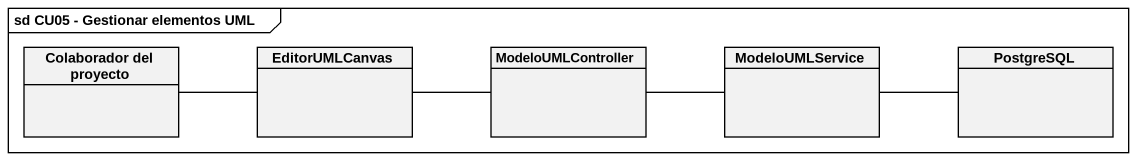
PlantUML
@startuml
mainframe sd CU05 - Gestionar elementos UML
hide circle
hide empty members
class "Colaborador del proyecto" as Colaborador_del_proyecto
class EditorUMLCanvas
class ModeloUMLController
class ModeloUMLService
class PostgreSQL
Colaborador_del_proyecto -right- EditorUMLCanvas
EditorUMLCanvas -right- ModeloUMLController
ModeloUMLController -right- ModeloUMLService
ModeloUMLService -right- PostgreSQL
@enduml
